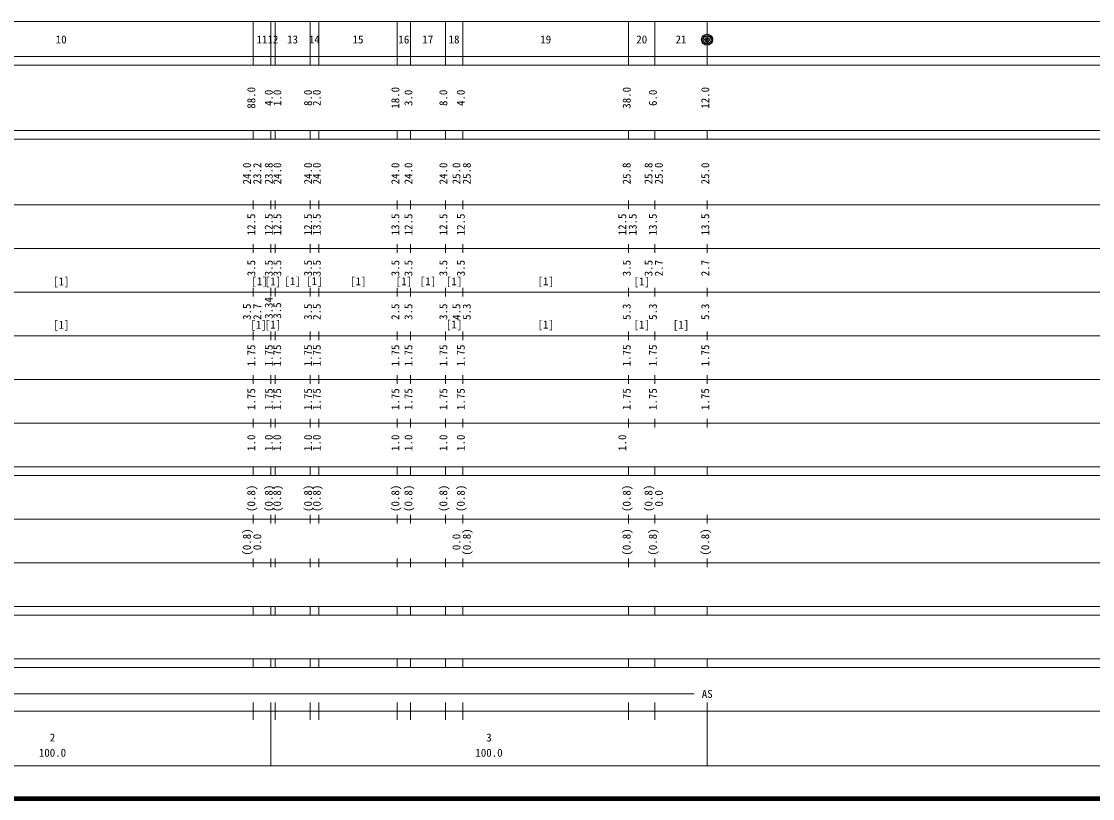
# Model space of a CAD drawing. Units: millimetres on the paper, enlarged 1000 times. Extents: x 40000 to 680000, y 20000 to 380000.
# Drawn here: x 210882 to 456281, y 20000 to 198000 of the extents above; entities that cross this region are included whole.
import ezdxf
from ezdxf.enums import TextEntityAlignment as Align

# ---------------------------------------------------------------- set-up
doc = ezdxf.new("R2010")
doc.units = ezdxf.units.MM
doc.header["$LTSCALE"] = 1000
doc.layers.add('M-TTL', color=2, linetype='Continuous', lineweight=140)
doc.layers.add('M-TTL-BAND', color=7, linetype='Continuous', lineweight=13)
doc.styles.add('ＭＳ ゴシック', font='')
doc.styles.get('ＭＳ ゴシック').set_extended_font_data('MS Gothic')

msp = doc.modelspace()

# ---------------------------------------------------------------- hatches: boundary and pattern name
at = {"layer": 'M-TTL-BAND'}
msp.add_hatch(color=256, dxfattribs=at).paths.add_polyline_path([(368120, 193809, 1), (367820, 193809, 1)])

# ---------------------------------------------------------------- linework, layer by layer
at = {"layer": 'M-TTL'}
msp.add_line((40000, 20000), (680000, 20000), dxfattribs=at)
at = {"layer": 'M-TTL-BAND'}
for p, q in [((68000, 198000), (579000, 198000)), ((264000, 188000), (264000, 198000)), ((268000, 188000), (268000, 198000)), ((269000, 188000), (269000, 198000)), ((277000, 188000), (277000, 198000)), ((279000, 188000), (279000, 198000)), ((297000, 188000), (297000, 198000)), ((300000, 188000), (300000, 198000)), ((308000, 188000), (308000, 198000)), ((312000, 188000), (312000, 198000)), ((350000, 188000), (350000, 198000)), ((356000, 188000), (356000, 198000)), ((368000, 188000), (368000, 198000)), ((40000, 190000), (579000, 190000)), ((40000, 188000), (579000, 188000)), ((40000, 173000), (579000, 173000)), ((264000, 171000), (264000, 173000)), ((268000, 171000), (268000, 173000)), ((269000, 171000), (269000, 173000)), ((277000, 171000), (277000, 173000)), ((279000, 171000), (279000, 173000)), ((297000, 171000), (297000, 173000)), ((300000, 171000), (300000, 173000)), ((308000, 171000), (308000, 173000)), ((312000, 171000), (312000, 173000)), ((350000, 171000), (350000, 173000)), ((356000, 171000), (356000, 173000)), ((368000, 171000), (368000, 173000)), ((40000, 171000), (579000, 171000)), ((40000, 156000), (579000, 156000)), ((264000, 155000), (264000, 157000)), ((268000, 155000), (268000, 157000)), ((269000, 155000), (269000, 157000)), ((277000, 155000), (277000, 157000)), ((279000, 155000), (279000, 157000)), ((297000, 155000), (297000, 157000)), ((300000, 155000), (300000, 157000)), ((308000, 155000), (308000, 157000)), ((312000, 155000), (312000, 157000)), ((350000, 155000), (350000, 157000)), ((356000, 155000), (356000, 157000)), ((368000, 155000), (368000, 157000)), ((46000, 146000), (579000, 146000)), ((264000, 145000), (264000, 147000)), ((268000, 145000), (268000, 147000)), ((269000, 145000), (269000, 147000)), ((277000, 145000), (277000, 147000)), ((279000, 145000), (279000, 147000)), ((297000, 145000), (297000, 147000)), ((300000, 145000), (300000, 147000)), ((308000, 145000), (308000, 147000)), ((312000, 145000), (312000, 147000)), ((350000, 145000), (350000, 147000)), ((356000, 145000), (356000, 147000)), ((368000, 145000), (368000, 147000)), ((52000, 136000), (579000, 136000)), ((264000, 135000), (264000, 137000)), ((268000, 135000), (268000, 137000)), ((269000, 135000), (269000, 137000)), ((277000, 135000), (277000, 137000)), ((279000, 135000), (279000, 137000)), ((297000, 135000), (297000, 137000)), ((300000, 135000), (300000, 137000)), ((308000, 135000), (308000, 137000)), ((312000, 135000), (312000, 137000)), ((350000, 135000), (350000, 137000)), ((356000, 135000), (356000, 137000)), ((368000, 135000), (368000, 137000)), ((46000, 126000), (579000, 126000)), ((264000, 125000), (264000, 127000)), ((268000, 125000), (268000, 127000)), ((269000, 125000), (269000, 127000)), ((277000, 125000), (277000, 127000)), ((279000, 125000), (279000, 127000)), ((297000, 125000), (297000, 127000)), ((300000, 125000), (300000, 127000)), ((308000, 125000), (308000, 127000)), ((312000, 125000), (312000, 127000)), ((350000, 125000), (350000, 127000)), ((356000, 125000), (356000, 127000)), ((368000, 125000), (368000, 127000)), ((52000, 116000), (579000, 116000)), ((264000, 115000), (264000, 117000)), ((268000, 115000), (268000, 117000)), ((269000, 115000), (269000, 117000)), ((277000, 115000), (277000, 117000)), ((279000, 115000), (279000, 117000)), ((297000, 115000), (297000, 117000)), ((300000, 115000), (300000, 117000)), ((308000, 115000), (308000, 117000)), ((312000, 115000), (312000, 117000)), ((350000, 115000), (350000, 117000)), ((356000, 115000), (356000, 117000)), ((368000, 115000), (368000, 117000)), ((46000, 106000), (579000, 106000)), ((264000, 105000), (264000, 107000)), ((268000, 105000), (268000, 107000)), ((269000, 105000), (269000, 107000)), ((277000, 105000), (277000, 107000)), ((279000, 105000), (279000, 107000)), ((297000, 105000), (297000, 107000)), ((300000, 105000), (300000, 107000)), ((308000, 105000), (308000, 107000)), ((312000, 105000), (312000, 107000)), ((350000, 105000), (350000, 107000)), ((356000, 105000), (356000, 107000)), ((368000, 105000), (368000, 107000)), ((40000, 96000), (579000, 96000)), ((264000, 94000), (264000, 96000)), ((268000, 94000), (268000, 96000)), ((269000, 94000), (269000, 96000)), ((277000, 94000), (277000, 96000)), ((279000, 94000), (279000, 96000)), ((297000, 94000), (297000, 96000)), ((300000, 94000), (300000, 96000)), ((308000, 94000), (308000, 96000)), ((312000, 94000), (312000, 96000)), ((350000, 94000), (350000, 96000)), ((356000, 94000), (356000, 96000)), ((368000, 94000), (368000, 96000)), ((40000, 94000), (579000, 94000)), ((49000, 84000), (579000, 84000)), ((264000, 83000), (264000, 85000)), ((268000, 83000), (268000, 85000)), ((269000, 83000), (269000, 85000)), ((277000, 83000), (277000, 85000)), ((279000, 83000), (279000, 85000)), ((297000, 83000), (297000, 85000)), ((300000, 83000), (300000, 85000)), ((308000, 83000), (308000, 85000)), ((312000, 83000), (312000, 85000)), ((350000, 83000), (350000, 85000)), ((356000, 83000), (356000, 85000)), ((368000, 83000), (368000, 85000)), ((40000, 74000), (579000, 74000)), ((264000, 73000), (264000, 75000)), ((268000, 73000), (268000, 75000)), ((269000, 73000), (269000, 75000)), ((277000, 73000), (277000, 75000)), ((279000, 73000), (279000, 75000)), ((297000, 73000), (297000, 75000)), ((300000, 73000), (300000, 75000)), ((308000, 73000), (308000, 75000)), ((312000, 73000), (312000, 75000)), ((350000, 73000), (350000, 75000)), ((356000, 73000), (356000, 75000)), ((368000, 73000), (368000, 75000)), ((40000, 64000), (579000, 64000)), ((264000, 62000), (264000, 64000)), ((268000, 62000), (268000, 64000)), ((269000, 62000), (269000, 64000)), ((277000, 62000), (277000, 64000)), ((279000, 62000), (279000, 64000)), ((297000, 62000), (297000, 64000)), ((300000, 62000), (300000, 64000)), ((308000, 62000), (308000, 64000)), ((312000, 62000), (312000, 64000)), ((350000, 62000), (350000, 64000)), ((356000, 62000), (356000, 64000)), ((368000, 62000), (368000, 64000)), ((40000, 62000), (579000, 62000)), ((40000, 52000), (579000, 52000)), ((264000, 50000), (264000, 52000)), ((268000, 50000), (268000, 52000)), ((269000, 50000), (269000, 52000)), ((277000, 50000), (277000, 52000)), ((279000, 50000), (279000, 52000)), ((297000, 50000), (297000, 52000)), ((300000, 50000), (300000, 52000)), ((308000, 50000), (308000, 52000)), ((312000, 50000), (312000, 52000)), ((350000, 50000), (350000, 52000)), ((356000, 50000), (356000, 52000)), ((368000, 50000), (368000, 52000)), ((40000, 50000), (579000, 50000)), ((71000, 44000), (365000, 44000)), ((264000, 38000), (264000, 42000)), ((268000, 27500), (268000, 42000)), ((269000, 38000), (269000, 42000)), ((277000, 38000), (277000, 42000)), ((279000, 38000), (279000, 42000)), ((297000, 38000), (297000, 42000)), ((300000, 38000), (300000, 42000)), ((308000, 38000), (308000, 42000)), ((312000, 38000), (312000, 42000)), ((350000, 38000), (350000, 42000)), ((356000, 38000), (356000, 42000)), ((368000, 27500), (368000, 42000)), ((40000, 40000), (579000, 40000)), ((68000, 27500), (579000, 27500))]:
    msp.add_line(p, q, dxfattribs=at)
at = {"layer": 'M-TTL-BAND', "lineweight": 25}
msp.add_lwpolyline([(368120, 193809, 1), (367820, 193809, 1)], format="xyb", close=True, dxfattribs=at)
for radius in [1250, 900, 500, 150]:
    msp.add_circle((367970, 193809), radius, dxfattribs=at)

# ---------------------------------------------------------------- texts
at = {"layer": 'M-TTL-BAND', "style": 'ＭＳ ゴシック'}
for s, p in [('10', (220000, 192405)), ('11', (266000, 192405)), ('12', (268500, 192405)), ('13', (273000, 192405)), ('14', (278000, 192405)), ('15', (288000, 192405)), ('16', (298500, 192405)), ('17', (304000, 192405)), ('18', (310000, 192405)), ('19', (331000, 192405)), ('20', (353000, 192405)), ('21', (362000, 192405)), ('[1]', (220000, 136981)), ('[1]', (265432, 137021)), ('[1]', (268500, 137004)), ('[1]', (273000, 137049)), ('[1]', (278000, 137045)), ('[1]', (288040, 137012)), ('[1]', (298500, 137012)), ('[1]', (304000, 137012)), ('[1]', (310000, 137012)), ('[1]', (331000, 137021)), ('[1]', (353000, 136969)), ('[1]', (220000, 127065)), ('[1]', (265219, 127064)), ('[1]', (268500, 127098)), ('[1]', (310000, 127128)), ('[1]', (331000, 127113)), ('[1]', (353000, 127111)), ('[1]', (362000, 127070)), ('AS', (368000, 42500)), ('2', (218000, 32523)), ('3', (318000, 32523)), ('100.0', (218000, 29033)), ('100.0', (318000, 29033))]:
    msp.add_text(s, height=1833, dxfattribs=at).set_placement(p, align=Align.BOTTOM_CENTER)
for s, p in [('88.0', (265000, 180500)), ('4.0', (269000, 180500)), ('1.0', (270964, 180500)), ('8.0', (278000, 180500)), ('2.0', (280000, 180500)), ('18.0', (298000, 180500)), ('3.0', (301000, 180500)), ('8.0', (309000, 180500)), ('4.0', (313000, 180500)), ('38.0', (351000, 180500)), ('6.0', (357000, 180500)), ('12.0', (369000, 180500)), ('24.0', (264000, 163174)), ('23.2', (266370, 163174)), ('23.8', (269000, 163174)), ('24.0', (270964, 163174)), ('24.0', (278000, 163174)), ('24.0', (280000, 163174)), ('24.0', (298000, 163174)), ('24.0', (301000, 163174)), ('24.0', (309000, 163174)), ('25.0', (312000, 163174)), ('25.8', (314370, 163174)), ('25.8', (351000, 163174)), ('25.8', (356000, 163174)), ('25.0', (358370, 163174)), ('25.0', (369000, 163174)), ('12.5', (265000, 151500)), ('12.5', (269000, 151500)), ('12.5', (270964, 151500)), ('12.5', (278000, 151500)), ('13.5', (280000, 151500)), ('13.5', (298000, 151500)), ('12.5', (301000, 151500)), ('12.5', (309000, 151500)), ('12.5', (313000, 151500)), ('12.5', (350000, 151500)), ('13.5', (352370, 151500)), ('13.5', (357000, 151500)), ('13.5', (369000, 151500)), ('3.5', (265000, 141500)), ('3.5', (269000, 141500)), ('3.5', (270964, 141500)), ('3.5', (278000, 141500)), ('3.5', (280000, 141500)), ('3.5', (298000, 141500)), ('3.5', (301000, 141500)), ('3.5', (309000, 141500)), ('3.5', (313000, 141500)), ('3.5', (351000, 141500)), ('3.5', (356000, 141500)), ('2.7', (358370, 141500)), ('2.7', (369000, 141500)), ('3.5', (264000, 131500)), ('2.7', (266370, 131500)), ('3.34', (269000, 132371)), ('3.5', (270933, 131791)), ('3.5', (278000, 131500)), ('2.5', (280000, 131500)), ('2.5', (298000, 131500)), ('3.5', (301000, 131500)), ('3.5', (309000, 131500)), ('4.5', (312000, 131500)), ('5.3', (314370, 131500)), ('5.3', (351000, 131500)), ('5.3', (357000, 131500)), ('5.3', (369000, 131500)), ('1.75', (265000, 121500)), ('1.75', (269000, 121500)), ('1.75', (270926, 121500)), ('1.75', (278000, 121500)), ('1.75', (280000, 121500)), ('1.75', (298000, 121500)), ('1.75', (301000, 121500)), ('1.75', (309000, 121500)), ('1.75', (313000, 121500)), ('1.75', (351000, 121500)), ('1.75', (357000, 121500)), ('1.75', (369000, 121500)), ('1.75', (265000, 111500)), ('1.75', (269000, 111500)), ('1.75', (270926, 111500)), ('1.75', (278000, 111500)), ('1.75', (280000, 111500)), ('1.75', (298000, 111500)), ('1.75', (301000, 111500)), ('1.75', (309000, 111500)), ('1.75', (313000, 111500)), ('1.75', (351000, 111500)), ('1.75', (357000, 111500)), ('1.75', (369000, 111500)), ('1.0', (265000, 101500)), ('1.0', (269000, 101500)), ('1.0', (270926, 101500)), ('1.0', (278000, 101500)), ('1.0', (280000, 101500)), ('1.0', (298000, 101500)), ('1.0', (301000, 101500)), ('1.0', (309000, 101500)), ('1.0', (313000, 101500)), ('1.0', (350000, 101500)), ('(0.8)', (265000, 88764)), ('(0.8)', (269000, 88764)), ('(0.8)', (270926, 88764)), ('(0.8)', (278000, 88764)), ('(0.8)', (280000, 88764)), ('(0.8)', (298000, 88764)), ('(0.8)', (301000, 88764)), ('(0.8)', (309000, 88764)), ('(0.8)', (313000, 88764)), ('(0.8)', (351000, 88764)), ('(0.8)', (356000, 88764)), ('0.0', (358370, 88764)), ('(0.8)', (264000, 78764)), ('(0.8)', (314370, 78764)), ('(0.8)', (351000, 78764)), ('(0.8)', (357000, 78764)), ('(0.8)', (369000, 78764)), ('0.0', (266370, 78764)), ('0.0', (312000, 78764))]:
    msp.add_text(s, height=1833, rotation=90, dxfattribs=at).set_placement(p, align=Align.BOTTOM_CENTER)

doc.saveas('drawing.dxf')
